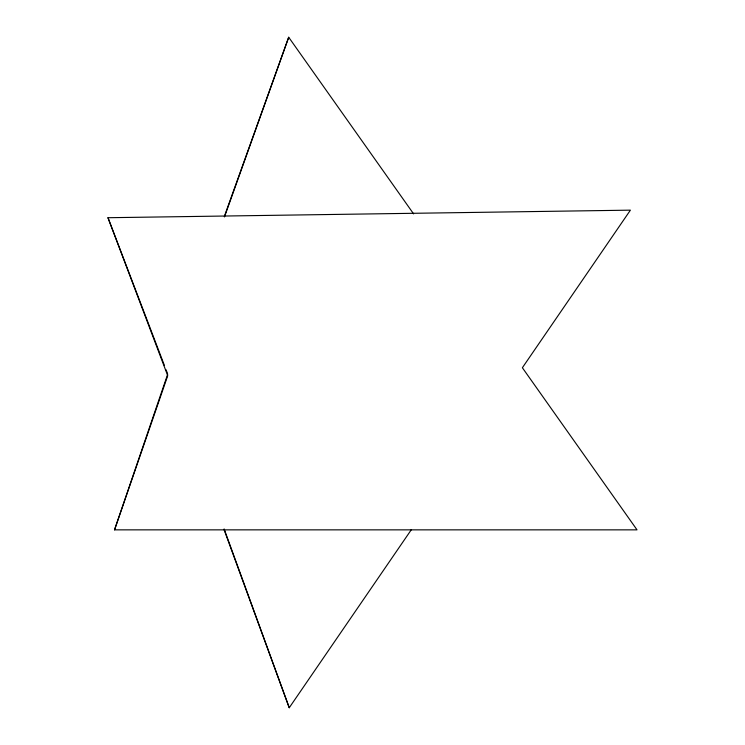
<?xml version="1.0" encoding="UTF-8"?>
<svg xmlns="http://www.w3.org/2000/svg" width="745" height="745" viewBox="0 0 745 745"><rect width="100%" height="100%" fill="white"/><g stroke="black" fill="none" stroke-linecap="round" stroke-linejoin="round"><path stroke-width="1.12" d="M114.534 529.853L167.727 375.694L107.978 217.717L630.41 210.155L522.375 367.732L637.022 529.853L114.534 529.853L167.718 374.12M224.496 216.879L288.697 37.25L413.596 213.88M224.282 216.618L288.697 37.25M224.096 529.704L289.246 707.75L411.398 529.602M107.978 217.717L164.403 365.432M166.06 369.771L167.308 373.031M224.115 528.941L289.246 707.75"/></g></svg>
